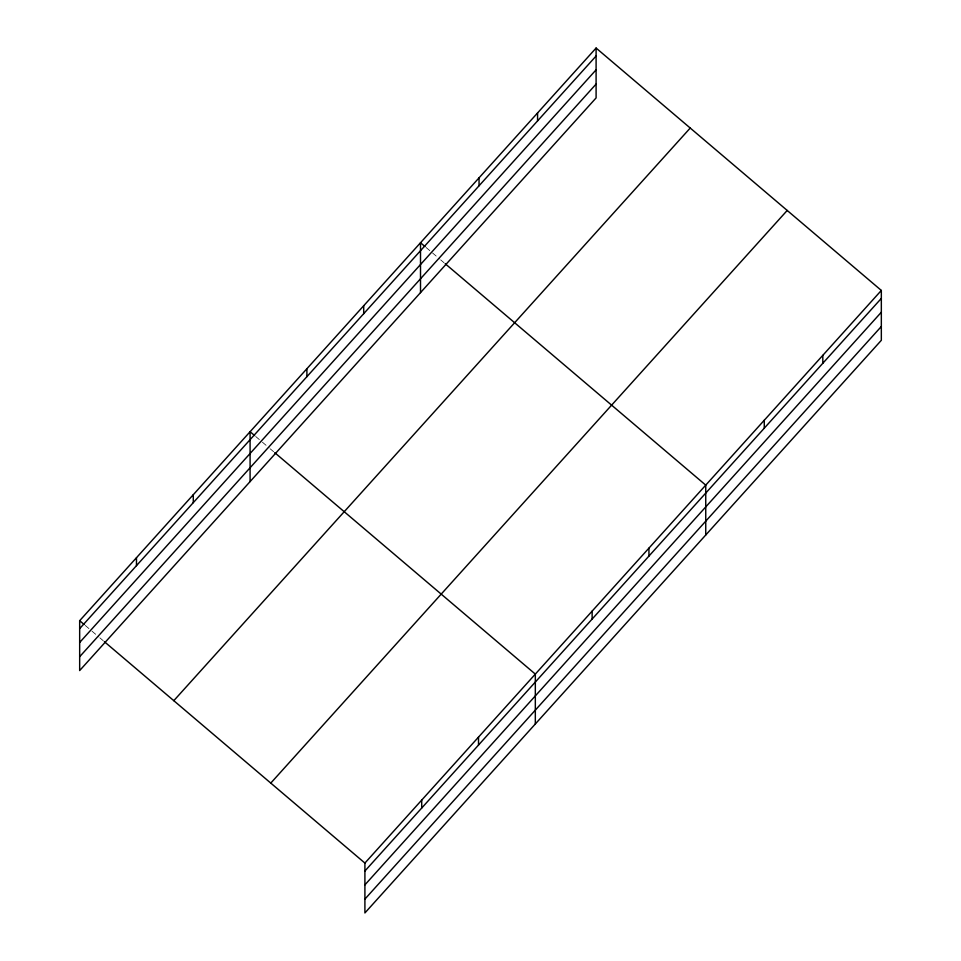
<?xml version="1.0" encoding="UTF-8"?>
<svg xmlns="http://www.w3.org/2000/svg" width="961" height="961" viewBox="0 0 961 961"><rect width="100%" height="100%" fill="white"/><g stroke="black" fill="none" stroke-linecap="round" stroke-linejoin="round"><path stroke-width="0.72" stroke-dasharray="4.8 3.6" d="M426.119 247.506L439.561 258.941M440.679 259.89L444.042 262.749M255.698 436.486L261.296 441.243M262.413 442.192L269.14 447.91M270.257 448.859L273.621 451.718M85.277 625.455L90.875 630.212M91.992 631.173L98.719 636.879M99.836 637.828L103.199 640.687"/><path stroke-width="1.44" d="M596.096 48.05L596.096 97.926L79.667 670.562L79.667 620.698L596.096 48.05L881.333 290.438L881.333 340.302L364.904 912.95L364.904 863.074L881.333 290.438M79.667 628.638L596.096 56.002M79.667 642.477L596.096 69.829M79.667 656.723L596.096 84.087M173.797 700.677L690.226 128.041M270.774 783.095L787.203 210.447M364.904 871.026L881.333 298.39M364.904 884.865L881.333 312.217M364.904 899.112L881.333 326.476M425.002 246.557L420.51 242.749L420.51 292.624M445.171 263.698L705.746 485.137L705.746 535.001M254.569 435.525L250.088 431.717L250.088 481.593M274.738 452.667L535.325 674.105L535.325 723.981M79.667 620.698L84.148 624.506M104.317 641.636L364.904 863.074M822.808 355.342L822.808 363.282M764.271 420.233L764.271 428.186M648.939 548.13L648.939 556.083M592.132 611.112L592.132 619.064M537.571 112.954L537.571 120.906M479.046 177.845L479.046 185.797M478.518 737.099L478.518 745.051M421.711 800.093L421.711 808.045M363.702 305.742L363.702 313.694M306.895 368.724L306.895 376.676M193.281 494.711L193.281 502.663M136.474 557.704L136.474 565.657"/></g></svg>
